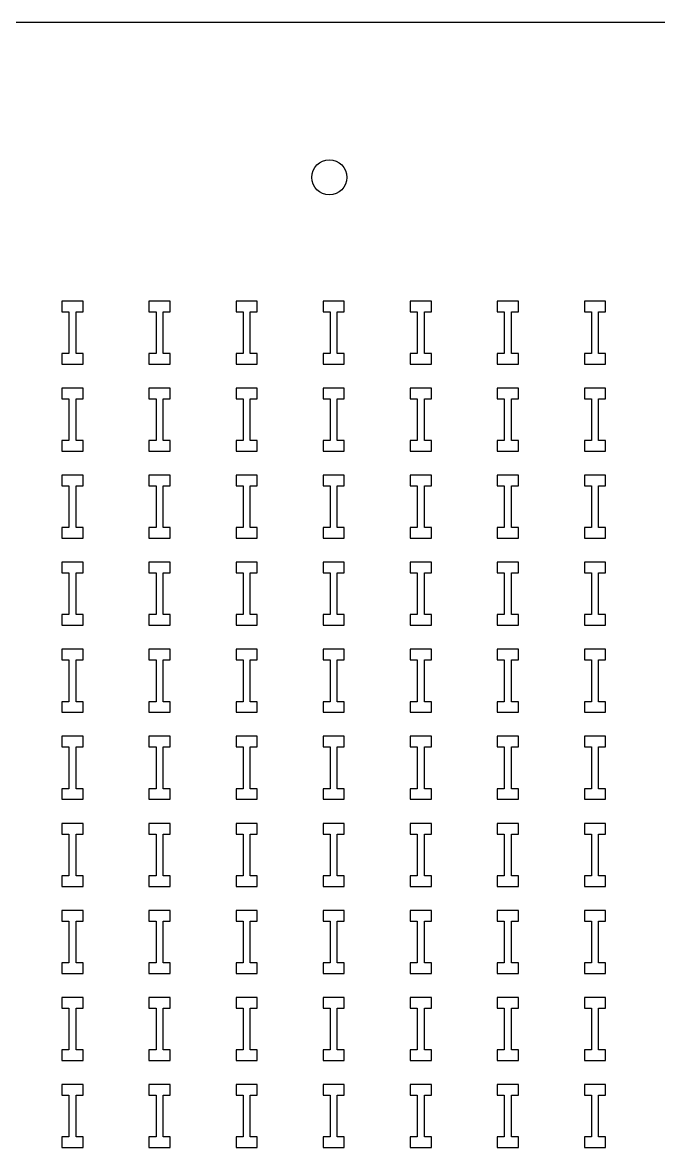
# Model space of a CAD drawing. Header units: inches. Extents: x 0 to 94.5, y 0 to 82.7.
# Drawn here: x 12.13 to 17.82, y 72.61 to 82.68 of the extents above; entities that cross this region are included whole.
import ezdxf

# ---------------------------------------------------------------- set-up
doc = ezdxf.new("R2010")
doc.units = ezdxf.units.IN
doc.layers.add('red', color=1, linetype='CONTINUOUS')

msp = doc.modelspace()

# ---------------------------------------------------------------- linework, layer by layer
for p, q in [((12.67, 80.183), (12.481, 80.183)), ((12.481, 80.183), (12.481, 80.088)), ((12.67, 80.088), (12.67, 80.183)), ((13.449, 80.183), (13.26, 80.183)), ((13.26, 80.183), (13.26, 80.088)), ((13.449, 80.088), (13.449, 80.183)), ((14.228, 80.183), (14.039, 80.183)), ((14.039, 80.183), (14.039, 80.088)), ((14.228, 80.088), (14.228, 80.183)), ((15.007, 80.183), (14.818, 80.183)), ((14.818, 80.183), (14.818, 80.088)), ((15.007, 80.088), (15.007, 80.183)), ((15.786, 80.183), (15.597, 80.183)), ((15.597, 80.183), (15.597, 80.088)), ((15.786, 80.088), (15.786, 80.183)), ((16.565, 80.183), (16.376, 80.183)), ((16.376, 80.183), (16.376, 80.088)), ((16.565, 80.088), (16.565, 80.183)), ((17.344, 80.183), (17.155, 80.183)), ((17.155, 80.183), (17.155, 80.088)), ((17.344, 80.088), (17.344, 80.183)), ((12.481, 80.088), (12.544, 80.088)), ((12.544, 80.088), (12.544, 79.714)), ((12.608, 80.088), (12.67, 80.088)), ((12.608, 79.714), (12.608, 80.088)), ((13.26, 80.088), (13.323, 80.088)), ((13.323, 80.088), (13.323, 79.714)), ((13.387, 80.088), (13.449, 80.088)), ((13.387, 79.714), (13.387, 80.088)), ((14.039, 80.088), (14.102, 80.088)), ((14.102, 80.088), (14.102, 79.714)), ((14.166, 80.088), (14.228, 80.088)), ((14.166, 79.714), (14.166, 80.088)), ((14.818, 80.088), (14.881, 80.088)), ((14.881, 80.088), (14.881, 79.714)), ((14.945, 80.088), (15.007, 80.088)), ((14.945, 79.714), (14.945, 80.088)), ((15.597, 80.088), (15.66, 80.088)), ((15.66, 80.088), (15.66, 79.714)), ((15.724, 80.088), (15.786, 80.088)), ((15.724, 79.714), (15.724, 80.088)), ((16.376, 80.088), (16.439, 80.088)), ((16.439, 80.088), (16.439, 79.714)), ((16.503, 80.088), (16.565, 80.088)), ((16.503, 79.714), (16.503, 80.088)), ((17.155, 80.088), (17.218, 80.088)), ((17.218, 80.088), (17.218, 79.714)), ((17.282, 80.088), (17.344, 80.088)), ((17.282, 79.714), (17.282, 80.088)), ((12.544, 79.714), (12.481, 79.714)), ((12.481, 79.714), (12.481, 79.619)), ((12.67, 79.714), (12.608, 79.714)), ((12.67, 79.619), (12.67, 79.714)), ((13.323, 79.714), (13.26, 79.714)), ((13.26, 79.714), (13.26, 79.619)), ((13.449, 79.714), (13.387, 79.714)), ((13.449, 79.619), (13.449, 79.714)), ((14.102, 79.714), (14.039, 79.714)), ((14.039, 79.714), (14.039, 79.619)), ((14.228, 79.714), (14.166, 79.714)), ((14.228, 79.619), (14.228, 79.714)), ((14.881, 79.714), (14.818, 79.714)), ((14.818, 79.714), (14.818, 79.619)), ((15.007, 79.714), (14.945, 79.714)), ((15.007, 79.619), (15.007, 79.714)), ((15.66, 79.714), (15.597, 79.714)), ((15.597, 79.714), (15.597, 79.619)), ((15.786, 79.714), (15.724, 79.714)), ((15.786, 79.619), (15.786, 79.714)), ((16.439, 79.714), (16.376, 79.714)), ((16.376, 79.714), (16.376, 79.619)), ((16.565, 79.714), (16.503, 79.714)), ((16.565, 79.619), (16.565, 79.714)), ((17.218, 79.714), (17.155, 79.714)), ((17.155, 79.714), (17.155, 79.619)), ((17.344, 79.714), (17.282, 79.714)), ((17.344, 79.619), (17.344, 79.714)), ((12.481, 79.619), (12.67, 79.619)), ((13.26, 79.619), (13.449, 79.619)), ((14.039, 79.619), (14.228, 79.619)), ((14.818, 79.619), (15.007, 79.619)), ((15.597, 79.619), (15.786, 79.619)), ((16.376, 79.619), (16.565, 79.619)), ((17.155, 79.619), (17.344, 79.619)), ((12.67, 79.404), (12.481, 79.404)), ((12.481, 79.404), (12.481, 79.309)), ((12.67, 79.309), (12.67, 79.404)), ((13.449, 79.404), (13.26, 79.404)), ((13.26, 79.404), (13.26, 79.309)), ((13.449, 79.309), (13.449, 79.404)), ((14.228, 79.404), (14.039, 79.404)), ((14.039, 79.404), (14.039, 79.309)), ((14.228, 79.309), (14.228, 79.404)), ((15.007, 79.404), (14.818, 79.404)), ((14.818, 79.404), (14.818, 79.309)), ((15.007, 79.309), (15.007, 79.404)), ((15.786, 79.404), (15.597, 79.404)), ((15.597, 79.404), (15.597, 79.309)), ((15.786, 79.309), (15.786, 79.404)), ((16.565, 79.404), (16.376, 79.404)), ((16.376, 79.404), (16.376, 79.309)), ((16.565, 79.309), (16.565, 79.404)), ((17.344, 79.404), (17.155, 79.404)), ((17.155, 79.404), (17.155, 79.309)), ((17.344, 79.309), (17.344, 79.404)), ((12.481, 79.309), (12.544, 79.309)), ((12.544, 79.309), (12.544, 78.935)), ((12.608, 79.309), (12.67, 79.309)), ((12.608, 78.935), (12.608, 79.309)), ((13.26, 79.309), (13.323, 79.309)), ((13.323, 79.309), (13.323, 78.935)), ((13.387, 79.309), (13.449, 79.309)), ((13.387, 78.935), (13.387, 79.309)), ((14.039, 79.309), (14.102, 79.309)), ((14.102, 79.309), (14.102, 78.935)), ((14.166, 79.309), (14.228, 79.309)), ((14.166, 78.935), (14.166, 79.309)), ((14.818, 79.309), (14.881, 79.309)), ((14.881, 79.309), (14.881, 78.935)), ((14.945, 79.309), (15.007, 79.309)), ((14.945, 78.935), (14.945, 79.309)), ((15.597, 79.309), (15.66, 79.309)), ((15.66, 79.309), (15.66, 78.935)), ((15.724, 79.309), (15.786, 79.309)), ((15.724, 78.935), (15.724, 79.309)), ((16.376, 79.309), (16.439, 79.309)), ((16.439, 79.309), (16.439, 78.935)), ((16.503, 79.309), (16.565, 79.309)), ((16.503, 78.935), (16.503, 79.309)), ((17.155, 79.309), (17.218, 79.309)), ((17.218, 79.309), (17.218, 78.935)), ((17.282, 79.309), (17.344, 79.309)), ((17.282, 78.935), (17.282, 79.309)), ((12.544, 78.935), (12.481, 78.935)), ((12.481, 78.935), (12.481, 78.84)), ((12.67, 78.935), (12.608, 78.935)), ((12.67, 78.84), (12.67, 78.935)), ((13.323, 78.935), (13.26, 78.935)), ((13.26, 78.935), (13.26, 78.84)), ((13.449, 78.935), (13.387, 78.935)), ((13.449, 78.84), (13.449, 78.935)), ((14.102, 78.935), (14.039, 78.935)), ((14.039, 78.935), (14.039, 78.84)), ((14.228, 78.935), (14.166, 78.935)), ((14.228, 78.84), (14.228, 78.935)), ((14.881, 78.935), (14.818, 78.935)), ((14.818, 78.935), (14.818, 78.84)), ((15.007, 78.935), (14.945, 78.935)), ((15.007, 78.84), (15.007, 78.935)), ((15.66, 78.935), (15.597, 78.935)), ((15.597, 78.935), (15.597, 78.84)), ((15.786, 78.935), (15.724, 78.935)), ((15.786, 78.84), (15.786, 78.935)), ((16.439, 78.935), (16.376, 78.935)), ((16.376, 78.935), (16.376, 78.84)), ((16.565, 78.935), (16.503, 78.935)), ((16.565, 78.84), (16.565, 78.935)), ((17.218, 78.935), (17.155, 78.935)), ((17.155, 78.935), (17.155, 78.84)), ((17.344, 78.935), (17.282, 78.935)), ((17.344, 78.84), (17.344, 78.935)), ((12.481, 78.84), (12.67, 78.84)), ((13.26, 78.84), (13.449, 78.84)), ((14.039, 78.84), (14.228, 78.84)), ((14.818, 78.84), (15.007, 78.84)), ((15.597, 78.84), (15.786, 78.84)), ((16.376, 78.84), (16.565, 78.84)), ((17.155, 78.84), (17.344, 78.84)), ((12.67, 78.625), (12.481, 78.625)), ((12.481, 78.625), (12.481, 78.53)), ((12.67, 78.53), (12.67, 78.625)), ((13.449, 78.625), (13.26, 78.625)), ((13.26, 78.625), (13.26, 78.53)), ((13.449, 78.53), (13.449, 78.625)), ((14.228, 78.625), (14.039, 78.625)), ((14.039, 78.625), (14.039, 78.53)), ((14.228, 78.53), (14.228, 78.625)), ((15.007, 78.625), (14.818, 78.625)), ((14.818, 78.625), (14.818, 78.53)), ((15.007, 78.53), (15.007, 78.625)), ((15.786, 78.625), (15.597, 78.625)), ((15.597, 78.625), (15.597, 78.53)), ((15.786, 78.53), (15.786, 78.625)), ((16.565, 78.625), (16.376, 78.625)), ((16.376, 78.625), (16.376, 78.53)), ((16.565, 78.53), (16.565, 78.625)), ((17.344, 78.625), (17.155, 78.625)), ((17.155, 78.625), (17.155, 78.53)), ((17.344, 78.53), (17.344, 78.625)), ((12.481, 78.53), (12.544, 78.53)), ((12.544, 78.53), (12.544, 78.156)), ((12.608, 78.53), (12.67, 78.53)), ((12.608, 78.156), (12.608, 78.53)), ((13.26, 78.53), (13.323, 78.53)), ((13.323, 78.53), (13.323, 78.156)), ((13.387, 78.53), (13.449, 78.53)), ((13.387, 78.156), (13.387, 78.53)), ((14.039, 78.53), (14.102, 78.53)), ((14.102, 78.53), (14.102, 78.156)), ((14.166, 78.53), (14.228, 78.53)), ((14.166, 78.156), (14.166, 78.53)), ((14.818, 78.53), (14.881, 78.53)), ((14.881, 78.53), (14.881, 78.156)), ((14.945, 78.53), (15.007, 78.53)), ((14.945, 78.156), (14.945, 78.53)), ((15.597, 78.53), (15.66, 78.53)), ((15.66, 78.53), (15.66, 78.156)), ((15.724, 78.53), (15.786, 78.53)), ((15.724, 78.156), (15.724, 78.53)), ((16.376, 78.53), (16.439, 78.53)), ((16.439, 78.53), (16.439, 78.156)), ((16.503, 78.53), (16.565, 78.53)), ((16.503, 78.156), (16.503, 78.53)), ((17.155, 78.53), (17.218, 78.53)), ((17.218, 78.53), (17.218, 78.156)), ((17.282, 78.53), (17.344, 78.53)), ((17.282, 78.156), (17.282, 78.53)), ((12.544, 78.156), (12.481, 78.156)), ((12.481, 78.156), (12.481, 78.061)), ((12.67, 78.156), (12.608, 78.156)), ((12.67, 78.061), (12.67, 78.156)), ((13.323, 78.156), (13.26, 78.156)), ((13.26, 78.156), (13.26, 78.061)), ((13.449, 78.156), (13.387, 78.156)), ((13.449, 78.061), (13.449, 78.156)), ((14.102, 78.156), (14.039, 78.156)), ((14.039, 78.156), (14.039, 78.061)), ((14.228, 78.156), (14.166, 78.156)), ((14.228, 78.061), (14.228, 78.156)), ((14.881, 78.156), (14.818, 78.156)), ((14.818, 78.156), (14.818, 78.061)), ((15.007, 78.156), (14.945, 78.156)), ((15.007, 78.061), (15.007, 78.156)), ((15.66, 78.156), (15.597, 78.156)), ((15.597, 78.156), (15.597, 78.061)), ((15.786, 78.156), (15.724, 78.156)), ((15.786, 78.061), (15.786, 78.156)), ((16.439, 78.156), (16.376, 78.156)), ((16.376, 78.156), (16.376, 78.061)), ((16.565, 78.156), (16.503, 78.156)), ((16.565, 78.061), (16.565, 78.156)), ((17.218, 78.156), (17.155, 78.156)), ((17.155, 78.156), (17.155, 78.061)), ((17.344, 78.156), (17.282, 78.156)), ((17.344, 78.061), (17.344, 78.156)), ((12.481, 78.061), (12.67, 78.061)), ((13.26, 78.061), (13.449, 78.061)), ((14.039, 78.061), (14.228, 78.061)), ((14.818, 78.061), (15.007, 78.061)), ((15.597, 78.061), (15.786, 78.061)), ((16.376, 78.061), (16.565, 78.061)), ((17.155, 78.061), (17.344, 78.061)), ((12.67, 77.846), (12.481, 77.846)), ((12.481, 77.846), (12.481, 77.751)), ((12.67, 77.751), (12.67, 77.846)), ((13.449, 77.846), (13.26, 77.846)), ((13.26, 77.846), (13.26, 77.751)), ((13.449, 77.751), (13.449, 77.846)), ((14.228, 77.846), (14.039, 77.846)), ((14.039, 77.846), (14.039, 77.751)), ((14.228, 77.751), (14.228, 77.846)), ((15.007, 77.846), (14.818, 77.846)), ((14.818, 77.846), (14.818, 77.751)), ((15.007, 77.751), (15.007, 77.846)), ((15.786, 77.846), (15.597, 77.846)), ((15.597, 77.846), (15.597, 77.751)), ((15.786, 77.751), (15.786, 77.846)), ((16.565, 77.846), (16.376, 77.846)), ((16.376, 77.846), (16.376, 77.751)), ((16.565, 77.751), (16.565, 77.846)), ((17.344, 77.846), (17.155, 77.846)), ((17.155, 77.846), (17.155, 77.751)), ((17.344, 77.751), (17.344, 77.846)), ((12.481, 77.751), (12.544, 77.751)), ((12.544, 77.751), (12.544, 77.377)), ((12.608, 77.751), (12.67, 77.751)), ((12.608, 77.377), (12.608, 77.751)), ((13.26, 77.751), (13.323, 77.751)), ((13.323, 77.751), (13.323, 77.377)), ((13.387, 77.751), (13.449, 77.751)), ((13.387, 77.377), (13.387, 77.751)), ((14.039, 77.751), (14.102, 77.751)), ((14.102, 77.751), (14.102, 77.377)), ((14.166, 77.751), (14.228, 77.751)), ((14.166, 77.377), (14.166, 77.751)), ((14.818, 77.751), (14.881, 77.751)), ((14.881, 77.751), (14.881, 77.377)), ((14.945, 77.751), (15.007, 77.751)), ((14.945, 77.377), (14.945, 77.751)), ((15.597, 77.751), (15.66, 77.751)), ((15.66, 77.751), (15.66, 77.377)), ((15.724, 77.751), (15.786, 77.751)), ((15.724, 77.377), (15.724, 77.751)), ((16.376, 77.751), (16.439, 77.751)), ((16.439, 77.751), (16.439, 77.377)), ((16.503, 77.751), (16.565, 77.751)), ((16.503, 77.377), (16.503, 77.751)), ((17.155, 77.751), (17.218, 77.751)), ((17.218, 77.751), (17.218, 77.377)), ((17.282, 77.751), (17.344, 77.751)), ((17.282, 77.377), (17.282, 77.751)), ((12.544, 77.377), (12.481, 77.377)), ((12.481, 77.377), (12.481, 77.282)), ((12.67, 77.377), (12.608, 77.377)), ((12.67, 77.282), (12.67, 77.377)), ((13.323, 77.377), (13.26, 77.377)), ((13.26, 77.377), (13.26, 77.282)), ((13.449, 77.377), (13.387, 77.377)), ((13.449, 77.282), (13.449, 77.377)), ((14.102, 77.377), (14.039, 77.377)), ((14.039, 77.377), (14.039, 77.282)), ((14.228, 77.377), (14.166, 77.377)), ((14.228, 77.282), (14.228, 77.377)), ((14.881, 77.377), (14.818, 77.377)), ((14.818, 77.377), (14.818, 77.282)), ((15.007, 77.377), (14.945, 77.377)), ((15.007, 77.282), (15.007, 77.377)), ((15.66, 77.377), (15.597, 77.377)), ((15.597, 77.377), (15.597, 77.282)), ((15.786, 77.377), (15.724, 77.377)), ((15.786, 77.282), (15.786, 77.377)), ((16.439, 77.377), (16.376, 77.377)), ((16.376, 77.377), (16.376, 77.282)), ((16.565, 77.377), (16.503, 77.377)), ((16.565, 77.282), (16.565, 77.377)), ((17.218, 77.377), (17.155, 77.377)), ((17.155, 77.377), (17.155, 77.282)), ((17.344, 77.377), (17.282, 77.377)), ((17.344, 77.282), (17.344, 77.377)), ((12.481, 77.282), (12.67, 77.282)), ((13.26, 77.282), (13.449, 77.282)), ((14.039, 77.282), (14.228, 77.282)), ((14.818, 77.282), (15.007, 77.282)), ((15.597, 77.282), (15.786, 77.282)), ((16.376, 77.282), (16.565, 77.282)), ((17.155, 77.282), (17.344, 77.282)), ((12.67, 77.067), (12.481, 77.067)), ((12.481, 77.067), (12.481, 76.972)), ((12.67, 76.972), (12.67, 77.067)), ((13.449, 77.067), (13.26, 77.067)), ((13.26, 77.067), (13.26, 76.972)), ((13.449, 76.972), (13.449, 77.067)), ((14.228, 77.067), (14.039, 77.067)), ((14.039, 77.067), (14.039, 76.972)), ((14.228, 76.972), (14.228, 77.067)), ((15.007, 77.067), (14.818, 77.067)), ((14.818, 77.067), (14.818, 76.972)), ((15.007, 76.972), (15.007, 77.067)), ((15.786, 77.067), (15.597, 77.067)), ((15.597, 77.067), (15.597, 76.972)), ((15.786, 76.972), (15.786, 77.067)), ((16.565, 77.067), (16.376, 77.067)), ((16.376, 77.067), (16.376, 76.972)), ((16.565, 76.972), (16.565, 77.067)), ((17.344, 77.067), (17.155, 77.067)), ((17.155, 77.067), (17.155, 76.972)), ((17.344, 76.972), (17.344, 77.067)), ((12.481, 76.972), (12.544, 76.972)), ((12.544, 76.972), (12.544, 76.598)), ((12.608, 76.972), (12.67, 76.972)), ((12.608, 76.598), (12.608, 76.972)), ((13.26, 76.972), (13.323, 76.972)), ((13.323, 76.972), (13.323, 76.598)), ((13.387, 76.972), (13.449, 76.972)), ((13.387, 76.598), (13.387, 76.972)), ((14.039, 76.972), (14.102, 76.972)), ((14.102, 76.972), (14.102, 76.598)), ((14.166, 76.972), (14.228, 76.972)), ((14.166, 76.598), (14.166, 76.972)), ((14.818, 76.972), (14.881, 76.972)), ((14.881, 76.972), (14.881, 76.598)), ((14.945, 76.972), (15.007, 76.972)), ((14.945, 76.598), (14.945, 76.972)), ((15.597, 76.972), (15.66, 76.972)), ((15.66, 76.972), (15.66, 76.598)), ((15.724, 76.972), (15.786, 76.972)), ((15.724, 76.598), (15.724, 76.972)), ((16.376, 76.972), (16.439, 76.972)), ((16.439, 76.972), (16.439, 76.598)), ((16.503, 76.972), (16.565, 76.972)), ((16.503, 76.598), (16.503, 76.972)), ((17.155, 76.972), (17.218, 76.972)), ((17.218, 76.972), (17.218, 76.598)), ((17.282, 76.972), (17.344, 76.972)), ((17.282, 76.598), (17.282, 76.972)), ((12.544, 76.598), (12.481, 76.598)), ((12.481, 76.598), (12.481, 76.503)), ((12.67, 76.598), (12.608, 76.598)), ((12.67, 76.503), (12.67, 76.598)), ((13.323, 76.598), (13.26, 76.598)), ((13.26, 76.598), (13.26, 76.503)), ((13.449, 76.598), (13.387, 76.598)), ((13.449, 76.503), (13.449, 76.598)), ((14.102, 76.598), (14.039, 76.598)), ((14.039, 76.598), (14.039, 76.503)), ((14.228, 76.598), (14.166, 76.598)), ((14.228, 76.503), (14.228, 76.598)), ((14.881, 76.598), (14.818, 76.598)), ((14.818, 76.598), (14.818, 76.503)), ((15.007, 76.598), (14.945, 76.598)), ((15.007, 76.503), (15.007, 76.598)), ((15.66, 76.598), (15.597, 76.598)), ((15.597, 76.598), (15.597, 76.503)), ((15.786, 76.598), (15.724, 76.598)), ((15.786, 76.503), (15.786, 76.598)), ((16.439, 76.598), (16.376, 76.598)), ((16.376, 76.598), (16.376, 76.503)), ((16.565, 76.598), (16.503, 76.598)), ((16.565, 76.503), (16.565, 76.598)), ((17.218, 76.598), (17.155, 76.598)), ((17.155, 76.598), (17.155, 76.503)), ((17.344, 76.598), (17.282, 76.598)), ((17.344, 76.503), (17.344, 76.598)), ((12.481, 76.503), (12.67, 76.503)), ((13.26, 76.503), (13.449, 76.503)), ((14.039, 76.503), (14.228, 76.503)), ((14.818, 76.503), (15.007, 76.503)), ((15.597, 76.503), (15.786, 76.503)), ((16.376, 76.503), (16.565, 76.503)), ((17.155, 76.503), (17.344, 76.503)), ((12.67, 76.288), (12.481, 76.288)), ((12.481, 76.288), (12.481, 76.193)), ((12.67, 76.193), (12.67, 76.288)), ((13.449, 76.288), (13.26, 76.288)), ((13.26, 76.288), (13.26, 76.193)), ((13.449, 76.193), (13.449, 76.288)), ((14.228, 76.288), (14.039, 76.288)), ((14.039, 76.288), (14.039, 76.193)), ((14.228, 76.193), (14.228, 76.288)), ((15.007, 76.288), (14.818, 76.288)), ((14.818, 76.288), (14.818, 76.193)), ((15.007, 76.193), (15.007, 76.288)), ((15.786, 76.288), (15.597, 76.288)), ((15.597, 76.288), (15.597, 76.193)), ((15.786, 76.193), (15.786, 76.288)), ((16.565, 76.288), (16.376, 76.288)), ((16.376, 76.288), (16.376, 76.193)), ((16.565, 76.193), (16.565, 76.288)), ((17.344, 76.288), (17.155, 76.288)), ((17.155, 76.288), (17.155, 76.193)), ((17.344, 76.193), (17.344, 76.288)), ((12.481, 76.193), (12.544, 76.193)), ((12.544, 76.193), (12.544, 75.819)), ((12.608, 76.193), (12.67, 76.193)), ((12.608, 75.819), (12.608, 76.193)), ((13.26, 76.193), (13.323, 76.193)), ((13.323, 76.193), (13.323, 75.819)), ((13.387, 76.193), (13.449, 76.193)), ((13.387, 75.819), (13.387, 76.193)), ((14.039, 76.193), (14.102, 76.193)), ((14.102, 76.193), (14.102, 75.819)), ((14.166, 76.193), (14.228, 76.193)), ((14.166, 75.819), (14.166, 76.193)), ((14.818, 76.193), (14.881, 76.193)), ((14.881, 76.193), (14.881, 75.819)), ((14.945, 76.193), (15.007, 76.193)), ((14.945, 75.819), (14.945, 76.193)), ((15.597, 76.193), (15.66, 76.193)), ((15.66, 76.193), (15.66, 75.819)), ((15.724, 76.193), (15.786, 76.193)), ((15.724, 75.819), (15.724, 76.193)), ((16.376, 76.193), (16.439, 76.193)), ((16.439, 76.193), (16.439, 75.819)), ((16.503, 76.193), (16.565, 76.193)), ((16.503, 75.819), (16.503, 76.193)), ((17.155, 76.193), (17.218, 76.193)), ((17.218, 76.193), (17.218, 75.819)), ((17.282, 76.193), (17.344, 76.193)), ((17.282, 75.819), (17.282, 76.193)), ((12.544, 75.819), (12.481, 75.819)), ((12.481, 75.819), (12.481, 75.724)), ((12.481, 75.724), (12.67, 75.724)), ((12.67, 75.819), (12.608, 75.819)), ((12.67, 75.724), (12.67, 75.819)), ((13.323, 75.819), (13.26, 75.819)), ((13.26, 75.819), (13.26, 75.724)), ((13.26, 75.724), (13.449, 75.724)), ((13.449, 75.819), (13.387, 75.819)), ((13.449, 75.724), (13.449, 75.819)), ((14.102, 75.819), (14.039, 75.819)), ((14.039, 75.819), (14.039, 75.724)), ((14.039, 75.724), (14.228, 75.724)), ((14.228, 75.819), (14.166, 75.819)), ((14.228, 75.724), (14.228, 75.819)), ((14.881, 75.819), (14.818, 75.819)), ((14.818, 75.819), (14.818, 75.724)), ((14.818, 75.724), (15.007, 75.724)), ((15.007, 75.819), (14.945, 75.819)), ((15.007, 75.724), (15.007, 75.819)), ((15.66, 75.819), (15.597, 75.819)), ((15.597, 75.819), (15.597, 75.724)), ((15.597, 75.724), (15.786, 75.724)), ((15.786, 75.819), (15.724, 75.819)), ((15.786, 75.724), (15.786, 75.819)), ((16.439, 75.819), (16.376, 75.819)), ((16.376, 75.819), (16.376, 75.724)), ((16.376, 75.724), (16.565, 75.724)), ((16.565, 75.819), (16.503, 75.819)), ((16.565, 75.724), (16.565, 75.819)), ((17.218, 75.819), (17.155, 75.819)), ((17.155, 75.819), (17.155, 75.724)), ((17.155, 75.724), (17.344, 75.724)), ((17.344, 75.819), (17.282, 75.819)), ((17.344, 75.724), (17.344, 75.819)), ((12.67, 75.509), (12.481, 75.509)), ((12.481, 75.509), (12.481, 75.413)), ((12.67, 75.413), (12.67, 75.509)), ((13.449, 75.509), (13.26, 75.509)), ((13.26, 75.509), (13.26, 75.413)), ((13.449, 75.413), (13.449, 75.509)), ((14.228, 75.509), (14.039, 75.509)), ((14.039, 75.509), (14.039, 75.413)), ((14.228, 75.413), (14.228, 75.509)), ((15.007, 75.509), (14.818, 75.509)), ((14.818, 75.509), (14.818, 75.413)), ((15.007, 75.413), (15.007, 75.509)), ((15.786, 75.509), (15.597, 75.509)), ((15.597, 75.509), (15.597, 75.413)), ((15.786, 75.413), (15.786, 75.509)), ((16.565, 75.509), (16.376, 75.509)), ((16.376, 75.509), (16.376, 75.413)), ((16.565, 75.413), (16.565, 75.509)), ((17.344, 75.509), (17.155, 75.509)), ((17.155, 75.509), (17.155, 75.413)), ((17.344, 75.413), (17.344, 75.509)), ((12.481, 75.413), (12.544, 75.413)), ((12.544, 75.413), (12.544, 75.04)), ((12.608, 75.413), (12.67, 75.413)), ((12.608, 75.04), (12.608, 75.413)), ((13.26, 75.413), (13.323, 75.413)), ((13.323, 75.413), (13.323, 75.04)), ((13.387, 75.413), (13.449, 75.413)), ((13.387, 75.04), (13.387, 75.413)), ((14.039, 75.413), (14.102, 75.413)), ((14.102, 75.413), (14.102, 75.04)), ((14.166, 75.413), (14.228, 75.413)), ((14.166, 75.04), (14.166, 75.413)), ((14.818, 75.413), (14.881, 75.413)), ((14.881, 75.413), (14.881, 75.04)), ((14.945, 75.413), (15.007, 75.413)), ((14.945, 75.04), (14.945, 75.413)), ((15.597, 75.413), (15.66, 75.413)), ((15.66, 75.413), (15.66, 75.04)), ((15.724, 75.413), (15.786, 75.413)), ((15.724, 75.04), (15.724, 75.413)), ((16.376, 75.413), (16.439, 75.413)), ((16.439, 75.413), (16.439, 75.04)), ((16.503, 75.413), (16.565, 75.413)), ((16.503, 75.04), (16.503, 75.413)), ((17.155, 75.413), (17.218, 75.413)), ((17.218, 75.413), (17.218, 75.04)), ((17.282, 75.413), (17.344, 75.413)), ((17.282, 75.04), (17.282, 75.413)), ((12.544, 75.04), (12.481, 75.04)), ((12.481, 75.04), (12.481, 74.945)), ((12.67, 75.04), (12.608, 75.04)), ((12.67, 74.945), (12.67, 75.04)), ((13.323, 75.04), (13.26, 75.04)), ((13.26, 75.04), (13.26, 74.945)), ((13.449, 75.04), (13.387, 75.04)), ((13.449, 74.945), (13.449, 75.04)), ((14.102, 75.04), (14.039, 75.04)), ((14.039, 75.04), (14.039, 74.945)), ((14.228, 75.04), (14.166, 75.04)), ((14.228, 74.945), (14.228, 75.04)), ((14.881, 75.04), (14.818, 75.04)), ((14.818, 75.04), (14.818, 74.945)), ((15.007, 75.04), (14.945, 75.04)), ((15.007, 74.945), (15.007, 75.04)), ((15.66, 75.04), (15.597, 75.04)), ((15.597, 75.04), (15.597, 74.945)), ((15.786, 75.04), (15.724, 75.04)), ((15.786, 74.945), (15.786, 75.04)), ((16.439, 75.04), (16.376, 75.04)), ((16.376, 75.04), (16.376, 74.945)), ((16.565, 75.04), (16.503, 75.04)), ((16.565, 74.945), (16.565, 75.04)), ((17.218, 75.04), (17.155, 75.04)), ((17.155, 75.04), (17.155, 74.945)), ((17.344, 75.04), (17.282, 75.04)), ((17.344, 74.945), (17.344, 75.04)), ((12.481, 74.945), (12.67, 74.945)), ((13.26, 74.945), (13.449, 74.945)), ((14.039, 74.945), (14.228, 74.945)), ((14.818, 74.945), (15.007, 74.945)), ((15.597, 74.945), (15.786, 74.945)), ((16.376, 74.945), (16.565, 74.945)), ((17.155, 74.945), (17.344, 74.945)), ((12.67, 74.73), (12.481, 74.73)), ((12.481, 74.73), (12.481, 74.634)), ((12.67, 74.634), (12.67, 74.73)), ((13.449, 74.73), (13.26, 74.73)), ((13.26, 74.73), (13.26, 74.634)), ((13.449, 74.634), (13.449, 74.73)), ((14.228, 74.73), (14.039, 74.73)), ((14.039, 74.73), (14.039, 74.634)), ((14.228, 74.634), (14.228, 74.73)), ((15.007, 74.73), (14.818, 74.73)), ((14.818, 74.73), (14.818, 74.634)), ((15.007, 74.634), (15.007, 74.73)), ((15.786, 74.73), (15.597, 74.73)), ((15.597, 74.73), (15.597, 74.634)), ((15.786, 74.634), (15.786, 74.73)), ((16.565, 74.73), (16.376, 74.73)), ((16.376, 74.73), (16.376, 74.634)), ((16.565, 74.634), (16.565, 74.73)), ((17.344, 74.73), (17.155, 74.73)), ((17.155, 74.73), (17.155, 74.634)), ((17.344, 74.634), (17.344, 74.73)), ((12.481, 74.634), (12.544, 74.634)), ((12.544, 74.634), (12.544, 74.261)), ((12.608, 74.634), (12.67, 74.634)), ((12.608, 74.261), (12.608, 74.634)), ((13.26, 74.634), (13.323, 74.634)), ((13.323, 74.634), (13.323, 74.261)), ((13.387, 74.634), (13.449, 74.634)), ((13.387, 74.261), (13.387, 74.634)), ((14.039, 74.634), (14.102, 74.634)), ((14.102, 74.634), (14.102, 74.261)), ((14.166, 74.634), (14.228, 74.634)), ((14.166, 74.261), (14.166, 74.634)), ((14.818, 74.634), (14.881, 74.634)), ((14.881, 74.634), (14.881, 74.261)), ((14.945, 74.634), (15.007, 74.634)), ((14.945, 74.261), (14.945, 74.634)), ((15.597, 74.634), (15.66, 74.634)), ((15.66, 74.634), (15.66, 74.261)), ((15.724, 74.634), (15.786, 74.634)), ((15.724, 74.261), (15.724, 74.634)), ((16.376, 74.634), (16.439, 74.634)), ((16.439, 74.634), (16.439, 74.261)), ((16.503, 74.634), (16.565, 74.634)), ((16.503, 74.261), (16.503, 74.634)), ((17.155, 74.634), (17.218, 74.634)), ((17.218, 74.634), (17.218, 74.261)), ((17.282, 74.634), (17.344, 74.634)), ((17.282, 74.261), (17.282, 74.634)), ((12.544, 74.261), (12.481, 74.261)), ((12.481, 74.261), (12.481, 74.166)), ((12.67, 74.261), (12.608, 74.261)), ((12.67, 74.166), (12.67, 74.261)), ((13.323, 74.261), (13.26, 74.261)), ((13.26, 74.261), (13.26, 74.166)), ((13.449, 74.261), (13.387, 74.261)), ((13.449, 74.166), (13.449, 74.261)), ((14.102, 74.261), (14.039, 74.261)), ((14.039, 74.261), (14.039, 74.166)), ((14.228, 74.261), (14.166, 74.261)), ((14.228, 74.166), (14.228, 74.261)), ((14.881, 74.261), (14.818, 74.261)), ((14.818, 74.261), (14.818, 74.166)), ((15.007, 74.261), (14.945, 74.261)), ((15.007, 74.166), (15.007, 74.261)), ((15.66, 74.261), (15.597, 74.261)), ((15.597, 74.261), (15.597, 74.166)), ((15.786, 74.261), (15.724, 74.261)), ((15.786, 74.166), (15.786, 74.261)), ((16.439, 74.261), (16.376, 74.261)), ((16.376, 74.261), (16.376, 74.166)), ((16.565, 74.261), (16.503, 74.261)), ((16.565, 74.166), (16.565, 74.261)), ((17.218, 74.261), (17.155, 74.261)), ((17.155, 74.261), (17.155, 74.166)), ((17.344, 74.261), (17.282, 74.261)), ((17.344, 74.166), (17.344, 74.261)), ((12.481, 74.166), (12.67, 74.166)), ((13.26, 74.166), (13.449, 74.166)), ((14.039, 74.166), (14.228, 74.166)), ((14.818, 74.166), (15.007, 74.166)), ((15.597, 74.166), (15.786, 74.166)), ((16.376, 74.166), (16.565, 74.166)), ((17.155, 74.166), (17.344, 74.166)), ((12.67, 73.951), (12.481, 73.951)), ((12.481, 73.951), (12.481, 73.855)), ((12.67, 73.855), (12.67, 73.951)), ((13.449, 73.951), (13.26, 73.951)), ((13.26, 73.951), (13.26, 73.855)), ((13.449, 73.855), (13.449, 73.951)), ((14.228, 73.951), (14.039, 73.951)), ((14.039, 73.951), (14.039, 73.855)), ((14.228, 73.855), (14.228, 73.951)), ((15.007, 73.951), (14.818, 73.951)), ((14.818, 73.951), (14.818, 73.855)), ((15.007, 73.855), (15.007, 73.951)), ((15.786, 73.951), (15.597, 73.951)), ((15.597, 73.951), (15.597, 73.855)), ((15.786, 73.855), (15.786, 73.951)), ((16.565, 73.951), (16.376, 73.951)), ((16.376, 73.951), (16.376, 73.855)), ((16.565, 73.855), (16.565, 73.951)), ((17.344, 73.951), (17.155, 73.951)), ((17.155, 73.951), (17.155, 73.855)), ((17.344, 73.855), (17.344, 73.951)), ((12.481, 73.855), (12.544, 73.855)), ((12.544, 73.855), (12.544, 73.482)), ((12.608, 73.855), (12.67, 73.855)), ((12.608, 73.482), (12.608, 73.855)), ((13.26, 73.855), (13.323, 73.855)), ((13.323, 73.855), (13.323, 73.482)), ((13.387, 73.855), (13.449, 73.855)), ((13.387, 73.482), (13.387, 73.855)), ((14.039, 73.855), (14.102, 73.855)), ((14.102, 73.855), (14.102, 73.482)), ((14.166, 73.855), (14.228, 73.855)), ((14.166, 73.482), (14.166, 73.855)), ((14.818, 73.855), (14.881, 73.855)), ((14.881, 73.855), (14.881, 73.482)), ((14.945, 73.855), (15.007, 73.855)), ((14.945, 73.482), (14.945, 73.855)), ((15.597, 73.855), (15.66, 73.855)), ((15.66, 73.855), (15.66, 73.482)), ((15.724, 73.855), (15.786, 73.855)), ((15.724, 73.482), (15.724, 73.855)), ((16.376, 73.855), (16.439, 73.855)), ((16.439, 73.855), (16.439, 73.482)), ((16.503, 73.855), (16.565, 73.855)), ((16.503, 73.482), (16.503, 73.855)), ((17.155, 73.855), (17.218, 73.855)), ((17.218, 73.855), (17.218, 73.482)), ((17.282, 73.855), (17.344, 73.855)), ((17.282, 73.482), (17.282, 73.855)), ((12.544, 73.482), (12.481, 73.482)), ((12.481, 73.482), (12.481, 73.387)), ((12.67, 73.482), (12.608, 73.482)), ((12.67, 73.387), (12.67, 73.482)), ((13.323, 73.482), (13.26, 73.482)), ((13.26, 73.482), (13.26, 73.387)), ((13.449, 73.482), (13.387, 73.482)), ((13.449, 73.387), (13.449, 73.482)), ((14.102, 73.482), (14.039, 73.482)), ((14.039, 73.482), (14.039, 73.387)), ((14.228, 73.482), (14.166, 73.482)), ((14.228, 73.387), (14.228, 73.482)), ((14.881, 73.482), (14.818, 73.482)), ((14.818, 73.482), (14.818, 73.387)), ((15.007, 73.482), (14.945, 73.482)), ((15.007, 73.387), (15.007, 73.482)), ((15.66, 73.482), (15.597, 73.482)), ((15.597, 73.482), (15.597, 73.387)), ((15.786, 73.482), (15.724, 73.482)), ((15.786, 73.387), (15.786, 73.482)), ((16.439, 73.482), (16.376, 73.482)), ((16.376, 73.482), (16.376, 73.387)), ((16.565, 73.482), (16.503, 73.482)), ((16.565, 73.387), (16.565, 73.482)), ((17.218, 73.482), (17.155, 73.482)), ((17.155, 73.482), (17.155, 73.387)), ((17.344, 73.482), (17.282, 73.482)), ((17.344, 73.387), (17.344, 73.482)), ((12.481, 73.387), (12.67, 73.387)), ((13.26, 73.387), (13.449, 73.387)), ((14.039, 73.387), (14.228, 73.387)), ((14.818, 73.387), (15.007, 73.387)), ((15.597, 73.387), (15.786, 73.387)), ((16.376, 73.387), (16.565, 73.387)), ((17.155, 73.387), (17.344, 73.387)), ((12.67, 73.172), (12.481, 73.172)), ((12.481, 73.172), (12.481, 73.076)), ((12.67, 73.076), (12.67, 73.172)), ((13.449, 73.172), (13.26, 73.172)), ((13.26, 73.172), (13.26, 73.076)), ((13.449, 73.076), (13.449, 73.172)), ((14.228, 73.172), (14.039, 73.172)), ((14.039, 73.172), (14.039, 73.076)), ((14.228, 73.076), (14.228, 73.172)), ((15.007, 73.172), (14.818, 73.172)), ((14.818, 73.172), (14.818, 73.076)), ((15.007, 73.076), (15.007, 73.172)), ((15.786, 73.172), (15.597, 73.172)), ((15.597, 73.172), (15.597, 73.076)), ((15.786, 73.076), (15.786, 73.172)), ((16.565, 73.172), (16.376, 73.172)), ((16.376, 73.172), (16.376, 73.076)), ((16.565, 73.076), (16.565, 73.172)), ((17.344, 73.172), (17.155, 73.172)), ((17.155, 73.172), (17.155, 73.076)), ((17.344, 73.076), (17.344, 73.172)), ((12.481, 73.076), (12.544, 73.076)), ((12.544, 73.076), (12.544, 72.703)), ((12.608, 73.076), (12.67, 73.076)), ((12.608, 72.703), (12.608, 73.076)), ((13.26, 73.076), (13.323, 73.076)), ((13.323, 73.076), (13.323, 72.703)), ((13.387, 73.076), (13.449, 73.076)), ((13.387, 72.703), (13.387, 73.076)), ((14.039, 73.076), (14.102, 73.076)), ((14.102, 73.076), (14.102, 72.703)), ((14.166, 73.076), (14.228, 73.076)), ((14.166, 72.703), (14.166, 73.076)), ((14.818, 73.076), (14.881, 73.076)), ((14.881, 73.076), (14.881, 72.703)), ((14.945, 73.076), (15.007, 73.076)), ((14.945, 72.703), (14.945, 73.076)), ((15.597, 73.076), (15.66, 73.076)), ((15.66, 73.076), (15.66, 72.703)), ((15.724, 73.076), (15.786, 73.076)), ((15.724, 72.703), (15.724, 73.076)), ((16.376, 73.076), (16.439, 73.076)), ((16.439, 73.076), (16.439, 72.703)), ((16.503, 73.076), (16.565, 73.076)), ((16.503, 72.703), (16.503, 73.076)), ((17.155, 73.076), (17.218, 73.076)), ((17.218, 73.076), (17.218, 72.703)), ((17.282, 73.076), (17.344, 73.076)), ((17.282, 72.703), (17.282, 73.076)), ((12.544, 72.703), (12.481, 72.703)), ((12.481, 72.703), (12.481, 72.608)), ((12.67, 72.703), (12.608, 72.703)), ((12.67, 72.608), (12.67, 72.703)), ((13.323, 72.703), (13.26, 72.703)), ((13.26, 72.703), (13.26, 72.608)), ((13.449, 72.703), (13.387, 72.703)), ((13.449, 72.608), (13.449, 72.703)), ((14.102, 72.703), (14.039, 72.703)), ((14.039, 72.703), (14.039, 72.608)), ((14.228, 72.703), (14.166, 72.703)), ((14.228, 72.608), (14.228, 72.703)), ((14.881, 72.703), (14.818, 72.703)), ((14.818, 72.703), (14.818, 72.608)), ((15.007, 72.703), (14.945, 72.703)), ((15.007, 72.608), (15.007, 72.703)), ((15.66, 72.703), (15.597, 72.703)), ((15.597, 72.703), (15.597, 72.608)), ((15.786, 72.703), (15.724, 72.703)), ((15.786, 72.608), (15.786, 72.703)), ((16.439, 72.703), (16.376, 72.703)), ((16.376, 72.703), (16.376, 72.608)), ((16.565, 72.703), (16.503, 72.703)), ((16.565, 72.608), (16.565, 72.703)), ((17.218, 72.703), (17.155, 72.703)), ((17.155, 72.703), (17.155, 72.608)), ((17.344, 72.703), (17.282, 72.703)), ((17.344, 72.608), (17.344, 72.703)), ((12.481, 72.608), (12.67, 72.608)), ((13.26, 72.608), (13.449, 72.608)), ((14.039, 72.608), (14.228, 72.608)), ((14.818, 72.608), (15.007, 72.608)), ((15.597, 72.608), (15.786, 72.608)), ((16.376, 72.608), (16.565, 72.608)), ((17.155, 72.608), (17.344, 72.608))]:
    msp.add_line(p, q)
msp.add_circle((14.873, 81.291), 0.157)
at = {"layer": 'red'}
msp.add_line((94.488, 82.677), (0, 82.677), dxfattribs=at)

doc.saveas('drawing.dxf')
